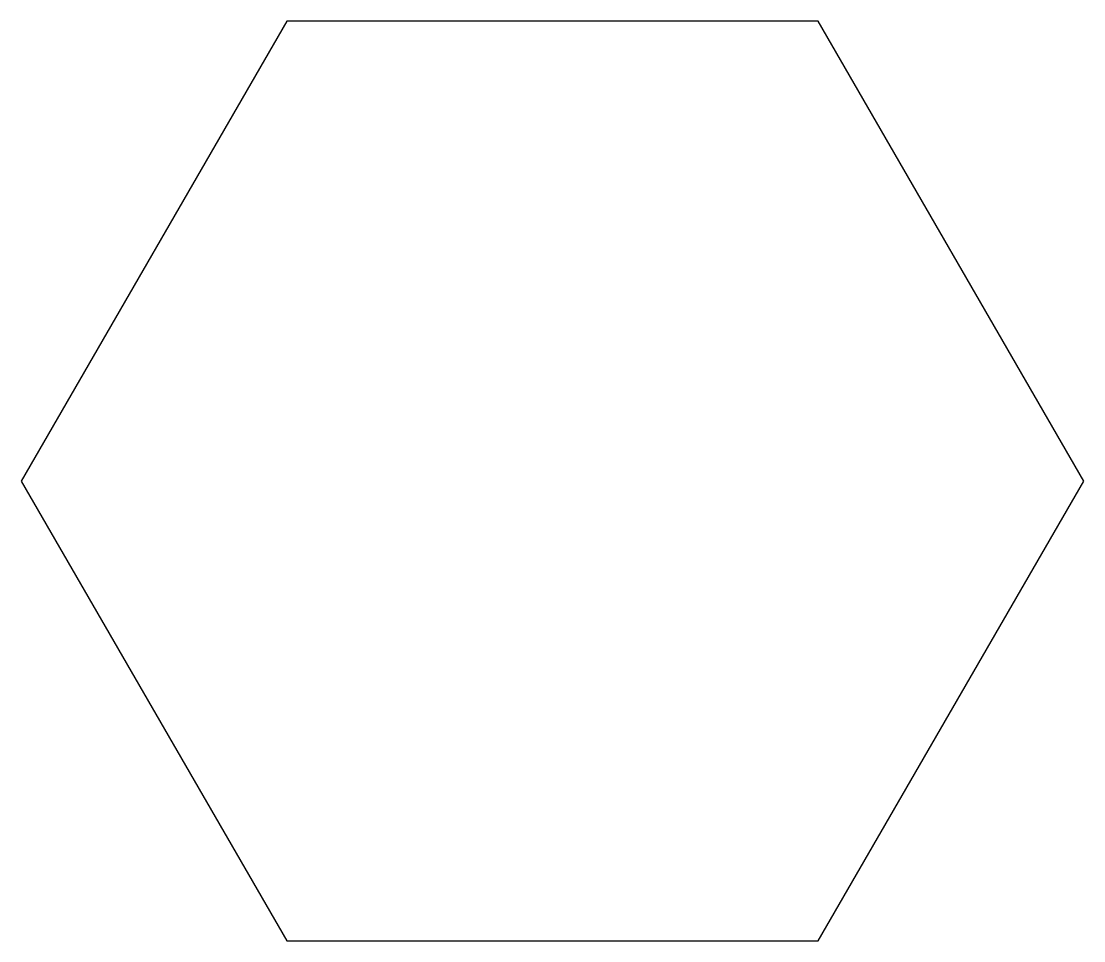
# Model space of a CAD drawing. Header units: millimetres. Extents: x 50 to 150, y 57 to 143.
import ezdxf

# ---------------------------------------------------------------- set-up
doc = ezdxf.new("R2010")
doc.units = ezdxf.units.MM

msp = doc.modelspace()

# ---------------------------------------------------------------- linework, layer by layer
msp.add_lwpolyline([(150, 100), (125, 143.3), (75, 143.3), (50, 100), (75, 56.7), (125, 56.7)], close=True)

doc.saveas('drawing.dxf')
